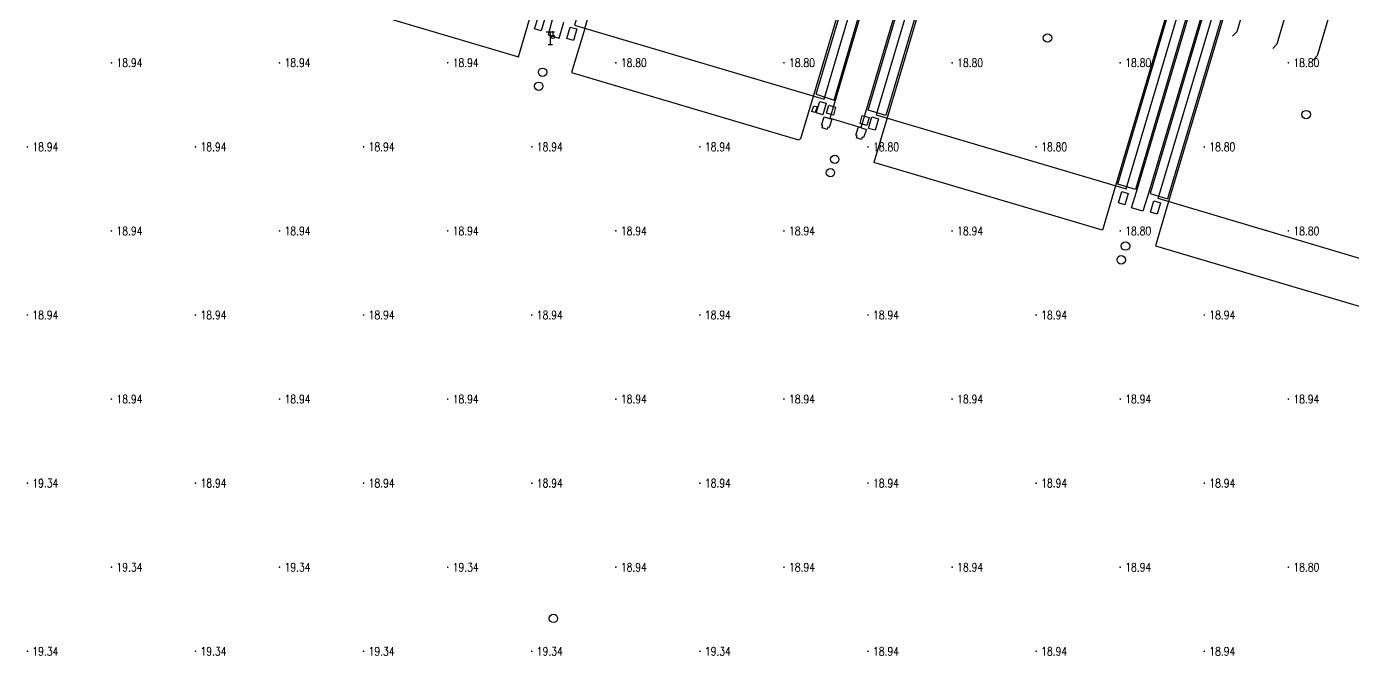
# Model space of a CAD drawing. Extents: x 404846 to 408477, y 3390929 to 3392894.
# Drawn here: x 405681.3 to 405839, y 3391763.9 to 3391838.7 of the extents above; entities that cross this region are included whole.
import ezdxf
from ezdxf.enums import TextEntityAlignment as Align

# ---------------------------------------------------------------- set-up
doc = ezdxf.new("R2010")
doc.units = 0
doc.header["$LTSCALE"] = 0.5
doc.header["$PDSIZE"] = 0.2
doc.layers.get('0').update_dxf_attribs({"linetype": 'CONTINUOUS'})
for name, color, linetype in [('3221', 6, 'CONTINUOUS'), ('DLSS', 4, 'CONTINUOUS'), ('FZTZ', 7, 'CONTINUOUS'), ('GCD', 1, 'CONTINUOUS'), ('GXYZ', 2, 'CONTINUOUS'), ('ZBTZ', 3, 'CONTINUOUS')]:
    doc.layers.add(name, color=color, linetype=linetype)
doc.styles.add('HZ', font='rs.shx', dxfattribs={"width": 0.8, "bigfont": 'hztxt.shx'})
doc.linetypes.add('1161', pattern='A,0,[149,AAA.SHX,S=0.15,R=0,X=0,Y=0],-1.6', length=1.6)

# ---------------------------------------------------------------- blocks, each defined once
blk = doc.blocks.new('GC200')
at = {"linetype": 'Continuous', "const_width": 0.2, "flags": 128}
blk.add_lwpolyline([(-0.1, 0, 1), (0.1, 0, 1)], format="xyb", close=True, dxfattribs=at)
blk = doc.blocks.new('gc063')
for p, q in [((-1, 3), (1, 3)), ((-0.5, 0), (0.5, 0)), ((0, 0), (0, 3)), ((0.6, 3), (0.6, 2.2))]:
    blk.add_line(p, q)
blk.add_circle((0.6, 1.8), 0.4)
blk.add_point((0.6, 3))
blk.add_point((0.6, 3))
blk = doc.blocks.new('gc188')
blk.add_circle((0, 0), 1)

msp = doc.modelspace()

# ---------------------------------------------------------------- linework, layer by layer
at = {"layer": '3221', "color": 6}
for points in [[(405812.06, 3391819.389, 18.742), (405824.646, 3391861.837, 19.077), (405833.059, 3391890.204, 18.908), (405848.63, 3391942.756, 19.147), (405863.416, 3391992.669, 18.859), (405883.655, 3392060.85, 18.859), (405902.681, 3392124.939, 19.255), (405913.812, 3392162.523, 19.067), (405916.975, 3392173.2, 18.935), (405887.252, 3392182.006, 18.935), (405884.088, 3392171.328, 19.067), (405872.96, 3392133.752, 19.255), (405853.937, 3392069.672, 18.859), (405833.698, 3392001.491, 18.859), (405818.907, 3391951.561, 19.147), (405803.336, 3391899.01, 18.908), (405794.925, 3391870.65, 19.077), (405782.339, 3391828.201, 18.742)], [(405815.869, 3391818.237, 18.754), (405823.12, 3391842.63, 18.876), (405829.335, 3391863.678, 19.052), (405836.903, 3391889.232, 18.718), (405871.136, 3392004.651, 18.83), (405880.742, 3392036.86, 18.858), (405920.749, 3392171.995, 18.895), (405950.473, 3392163.195, 18.895), (405910.467, 3392028.06, 18.858), (405900.843, 3391995.791, 18.83), (405866.624, 3391880.417, 18.718), (405859.062, 3391854.887, 19.052), (405852.843, 3391833.824, 18.876), (405845.585, 3391809.404, 18.754)]]:
    msp.add_polyline3d(points, close=True, dxfattribs=at)
msp.add_polyline3d([(405798.048, 3392013.066, 18.827), (405790.477, 3391987.574, 19.026), (405785.553, 3391971.025, 18.83), (405766.908, 3391908.026, 18.793), (405760.813, 3391887.44, 18.793), (405752.57, 3391859.643, 18.621), (405746.423, 3391838.839, 18.751), (405776.152, 3391830.054, 18.751), (405782.299, 3391850.858, 18.621), (405790.536, 3391878.633, 18.793), (405796.633, 3391899.227, 18.793), (405815.278, 3391962.228, 18.83), (405820.192, 3391978.741, 19.026), (405827.764, 3392004.239, 18.827)], dxfattribs=at)
at = {"layer": 'FZTZ', "linetype": 'Continuous', "flags": 128}
for points, elevation in [([(405829.275, 3391851.881), (405825.217, 3391838.058), (405824.73, 3391837.529)], 20.007), ([(405834.05, 3391850.428), (405829.992, 3391836.605), (405829.505, 3391836.076)], 20.007), ([(405838.859, 3391849.029), (405834.801, 3391835.206), (405834.313, 3391834.677)], 19.889)]:
    msp.add_lwpolyline(points, dxfattribs=dict(at, elevation=elevation))
for points, elevation in [([(405774.683, 3391828.6), (405774.893, 3391829.268), (405775.289, 3391829.143), (405775.079, 3391828.476), (405774.683, 3391828.6)], 19.992), ([(405777.232, 3391828.16), (405776.405, 3391828.397), (405776.677, 3391829.346), (405777.504, 3391829.11), (405777.232, 3391828.16)], 19.446), ([(405775.817, 3391826.967), (405776.138, 3391827.952), (405777.051, 3391827.655), (405776.73, 3391826.67), (405776.573, 3391826.721), (405776.483, 3391826.443), (405775.89, 3391826.636), (405775.98, 3391826.914), (405775.817, 3391826.967)], 20.068), ([(405781.232, 3391826.939), (405780.405, 3391827.175), (405780.677, 3391828.125), (405781.504, 3391827.889), (405781.232, 3391826.939)], 19.446), ([(405779.923, 3391825.775), (405780.243, 3391826.76), (405781.157, 3391826.463), (405780.836, 3391825.478), (405780.679, 3391825.529), (405780.589, 3391825.251), (405779.996, 3391825.444), (405780.086, 3391825.722), (405779.923, 3391825.775)], 20.068)]:
    msp.add_lwpolyline(points, close=True, dxfattribs=dict(at, elevation=elevation))
at = {"layer": 'ZBTZ', "linetype": '1161', "flags": 128}
for points, elevation in [([(405780.558, 3391826.677), (405793.704, 3391871.012), (405802.144, 3391899.364)], 18.904), ([(405781.368, 3391828.749), (405793.883, 3391870.959), (405802.326, 3391899.31)], 18.91), ([(405804.408, 3391898.693), (405795.997, 3391870.332), (405783.482, 3391828.122), (405781.368, 3391828.749)], 18.868), ([(405804.594, 3391898.638), (405796.208, 3391870.27), (405783.622, 3391827.821)], 18.909), ([(405831.801, 3391890.577), (405823.393, 3391862.208), (405810.808, 3391819.761)], 18.909), ([(405834.074, 3391889.903), (405825.641, 3391861.541), (405813.164, 3391819.31), (405811.064, 3391819.933), (405823.582, 3391862.152), (405832.023, 3391890.511)], 18.91), ([(405835.669, 3391889.598), (405828.094, 3391864.044), (405821.88, 3391842.997), (405814.63, 3391818.605), (405814.062, 3391816.729), (405812.712, 3391817.138), (405813.285, 3391819.026), (405825.87, 3391861.474), (405834.299, 3391889.836)], 18.849), ([(405835.857, 3391889.543), (405828.285, 3391863.988), (405822.07, 3391842.941), (405814.903, 3391818.827), (405816.995, 3391818.204)], 18.832), ([(405837.974, 3391888.915), (405830.378, 3391863.369), (405824.164, 3391842.32), (405816.995, 3391818.204)], 18.851), ([(405838.159, 3391888.86), (405830.564, 3391863.314), (405824.349, 3391842.265), (405817.098, 3391817.871)], 18.85), ([(405747.671, 3391838.47), (405753.853, 3391859.263)], 18.686), ([(405774.888, 3391830.428), (405781.067, 3391851.223)], 18.686), ([(405775.174, 3391830.631), (405781.289, 3391851.157)], 18.685), ([(405776.851, 3391827.776), (405783.561, 3391850.484)], 18.692), ([(405777.311, 3391829.934), (405783.366, 3391850.541)], 18.685), ([(405714.117, 3391848.43), (405712.576, 3391843.17), (405739.763, 3391835.093)], 18.828), ([(405739.763, 3391835.093), (405741.318, 3391840.379)], 18.803), ([(405743.843, 3391839.632), (405743.294, 3391837.7), (405744.602, 3391837.303), (405745.17, 3391839.21)], 18.762), ([(405747.671, 3391838.47), (405746.105, 3391833.229), (405773.097, 3391825.22), (405773.357, 3391825.368), (405774.888, 3391830.428)], 18.797), ([(405775.174, 3391830.631), (405777.311, 3391829.934)], 18.749), ([(405776.851, 3391827.776), (405780.558, 3391826.677)], 18.745), ([(405783.622, 3391827.821), (405782.052, 3391822.534)], 18.669), ([(405809.252, 3391814.459), (405782.052, 3391822.534)], 18.675), ([(405810.808, 3391819.761), (405809.252, 3391814.459)], 18.748), ([(405817.098, 3391817.871), (405815.562, 3391812.615)], 18.754), ([(405815.562, 3391812.615), (405842.604, 3391804.598), (405842.793, 3391804.771), (405844.331, 3391809.777)], 18.754)]:
    msp.add_lwpolyline(points, dxfattribs=dict(at, elevation=elevation))
for points, elevation in [([(405741.701, 3391838.413), (405742.101, 3391839.773), (405742.871, 3391839.546), (405742.471, 3391838.186), (405741.701, 3391838.413)], 18.661), ([(405745.536, 3391837.275), (405745.936, 3391838.635), (405746.706, 3391838.408), (405746.306, 3391837.048), (405745.536, 3391837.275)], 18.754), ([(405775.208, 3391828.433), (405775.608, 3391829.793), (405776.378, 3391829.567), (405775.977, 3391828.207), (405775.208, 3391828.433)], 18.754), ([(405781.428, 3391826.578), (405781.828, 3391827.937), (405782.598, 3391827.711), (405782.197, 3391826.351), (405781.428, 3391826.578)], 18.754), ([(405811.145, 3391817.717), (405811.545, 3391819.077), (405812.315, 3391818.85), (405811.914, 3391817.491), (405811.145, 3391817.717)], 18.754), ([(405814.97, 3391816.593), (405815.37, 3391817.951), (405816.139, 3391817.724), (405815.739, 3391816.366), (405814.97, 3391816.593)], 18.754)]:
    msp.add_lwpolyline(points, close=True, dxfattribs=dict(at, elevation=elevation))

# ---------------------------------------------------------------- block references
at = {"layer": 'DLSS', "linetype": 'Continuous', "xscale": 0.5, "yscale": 0.5}
msp.add_blockref('gc063', (405743.579, 3391836.566, 18.671), dxfattribs=at)
at = {"layer": 'GCD', "linetype": 'Continuous'}
ref = msp.add_blockref('GC200', (405691.358, 3391834.379, 18.944), dxfattribs=dict(at, xscale=0.5, yscale=0.5, zscale=0.5))
ref.add_attrib('height', '18.94', dxfattribs={"linetype": 'Continuous', "height": 1, "style": 'HZ', "width": 0.8}).set_placement((405691.958, 3391834.379, 18.944), align=Align.MIDDLE_LEFT)
ref = msp.add_blockref('GC200', (405711.358, 3391834.379, 18.944), dxfattribs=dict(at, xscale=0.5, yscale=0.5, zscale=0.5))
ref.add_attrib('height', '18.94', dxfattribs={"linetype": 'Continuous', "height": 1, "style": 'HZ', "width": 0.8}).set_placement((405711.958, 3391834.379, 18.944), align=Align.MIDDLE_LEFT)
ref = msp.add_blockref('GC200', (405731.358, 3391834.379, 18.944), dxfattribs=dict(at, xscale=0.5, yscale=0.5, zscale=0.5))
ref.add_attrib('height', '18.94', dxfattribs={"linetype": 'Continuous', "height": 1, "style": 'HZ', "width": 0.8}).set_placement((405731.958, 3391834.379, 18.944), align=Align.MIDDLE_LEFT)
ref = msp.add_blockref('GC200', (405751.358, 3391834.379, 18.8), dxfattribs=dict(at, xscale=0.5, yscale=0.5, zscale=0.5))
ref.add_attrib('height', '18.80', dxfattribs={"linetype": 'Continuous', "height": 1, "style": 'HZ', "width": 0.8}).set_placement((405751.958, 3391834.379, 18.8), align=Align.MIDDLE_LEFT)
ref = msp.add_blockref('GC200', (405771.358, 3391834.379, 18.8), dxfattribs=dict(at, xscale=0.5, yscale=0.5, zscale=0.5))
ref.add_attrib('height', '18.80', dxfattribs={"linetype": 'Continuous', "height": 1, "style": 'HZ', "width": 0.8}).set_placement((405771.958, 3391834.379, 18.8), align=Align.MIDDLE_LEFT)
ref = msp.add_blockref('GC200', (405791.358, 3391834.379, 18.8), dxfattribs=dict(at, xscale=0.5, yscale=0.5, zscale=0.5))
ref.add_attrib('height', '18.80', dxfattribs={"linetype": 'Continuous', "height": 1, "style": 'HZ', "width": 0.8}).set_placement((405791.958, 3391834.379, 18.8), align=Align.MIDDLE_LEFT)
ref = msp.add_blockref('GC200', (405811.358, 3391834.379, 18.8), dxfattribs=dict(at, xscale=0.5, yscale=0.5, zscale=0.5))
ref.add_attrib('height', '18.80', dxfattribs={"linetype": 'Continuous', "height": 1, "style": 'HZ', "width": 0.8}).set_placement((405811.958, 3391834.379, 18.8), align=Align.MIDDLE_LEFT)
ref = msp.add_blockref('GC200', (405831.358, 3391834.379, 18.8), dxfattribs=dict(at, xscale=0.5, yscale=0.5, zscale=0.5))
ref.add_attrib('height', '18.80', dxfattribs={"linetype": 'Continuous', "height": 1, "style": 'HZ', "width": 0.8}).set_placement((405831.958, 3391834.379, 18.8), align=Align.MIDDLE_LEFT)
ref = msp.add_blockref('GC200', (405681.358, 3391824.379, 18.944), dxfattribs=dict(at, xscale=0.5, yscale=0.5, zscale=0.5))
ref.add_attrib('height', '18.94', dxfattribs={"linetype": 'Continuous', "height": 1, "style": 'HZ', "width": 0.8}).set_placement((405681.958, 3391824.379, 18.944), align=Align.MIDDLE_LEFT)
ref = msp.add_blockref('GC200', (405701.358, 3391824.379, 18.944), dxfattribs=dict(at, xscale=0.5, yscale=0.5, zscale=0.5))
ref.add_attrib('height', '18.94', dxfattribs={"linetype": 'Continuous', "height": 1, "style": 'HZ', "width": 0.8}).set_placement((405701.958, 3391824.379, 18.944), align=Align.MIDDLE_LEFT)
ref = msp.add_blockref('GC200', (405721.358, 3391824.379, 18.944), dxfattribs=dict(at, xscale=0.5, yscale=0.5, zscale=0.5))
ref.add_attrib('height', '18.94', dxfattribs={"linetype": 'Continuous', "height": 1, "style": 'HZ', "width": 0.8}).set_placement((405721.958, 3391824.379, 18.944), align=Align.MIDDLE_LEFT)
ref = msp.add_blockref('GC200', (405741.358, 3391824.379, 18.944), dxfattribs=dict(at, xscale=0.5, yscale=0.5, zscale=0.5))
ref.add_attrib('height', '18.94', dxfattribs={"linetype": 'Continuous', "height": 1, "style": 'HZ', "width": 0.8}).set_placement((405741.958, 3391824.379, 18.944), align=Align.MIDDLE_LEFT)
ref = msp.add_blockref('GC200', (405761.358, 3391824.379, 18.944), dxfattribs=dict(at, xscale=0.5, yscale=0.5, zscale=0.5))
ref.add_attrib('height', '18.94', dxfattribs={"linetype": 'Continuous', "height": 1, "style": 'HZ', "width": 0.8}).set_placement((405761.958, 3391824.379, 18.944), align=Align.MIDDLE_LEFT)
ref = msp.add_blockref('GC200', (405781.358, 3391824.379, 18.8), dxfattribs=dict(at, xscale=0.5, yscale=0.5, zscale=0.5))
ref.add_attrib('height', '18.80', dxfattribs={"linetype": 'Continuous', "height": 1, "style": 'HZ', "width": 0.8}).set_placement((405781.958, 3391824.379, 18.8), align=Align.MIDDLE_LEFT)
ref = msp.add_blockref('GC200', (405801.358, 3391824.379, 18.8), dxfattribs=dict(at, xscale=0.5, yscale=0.5, zscale=0.5))
ref.add_attrib('height', '18.80', dxfattribs={"linetype": 'Continuous', "height": 1, "style": 'HZ', "width": 0.8}).set_placement((405801.958, 3391824.379, 18.8), align=Align.MIDDLE_LEFT)
ref = msp.add_blockref('GC200', (405821.358, 3391824.379, 18.8), dxfattribs=dict(at, xscale=0.5, yscale=0.5, zscale=0.5))
ref.add_attrib('height', '18.80', dxfattribs={"linetype": 'Continuous', "height": 1, "style": 'HZ', "width": 0.8}).set_placement((405821.958, 3391824.379, 18.8), align=Align.MIDDLE_LEFT)
ref = msp.add_blockref('GC200', (405691.358, 3391814.379, 18.944), dxfattribs=dict(at, xscale=0.5, yscale=0.5, zscale=0.5))
ref.add_attrib('height', '18.94', dxfattribs={"linetype": 'Continuous', "height": 1, "style": 'HZ', "width": 0.8}).set_placement((405691.958, 3391814.379, 18.944), align=Align.MIDDLE_LEFT)
ref = msp.add_blockref('GC200', (405711.358, 3391814.379, 18.944), dxfattribs=dict(at, xscale=0.5, yscale=0.5, zscale=0.5))
ref.add_attrib('height', '18.94', dxfattribs={"linetype": 'Continuous', "height": 1, "style": 'HZ', "width": 0.8}).set_placement((405711.958, 3391814.379, 18.944), align=Align.MIDDLE_LEFT)
ref = msp.add_blockref('GC200', (405731.358, 3391814.379, 18.944), dxfattribs=dict(at, xscale=0.5, yscale=0.5, zscale=0.5))
ref.add_attrib('height', '18.94', dxfattribs={"linetype": 'Continuous', "height": 1, "style": 'HZ', "width": 0.8}).set_placement((405731.958, 3391814.379, 18.944), align=Align.MIDDLE_LEFT)
ref = msp.add_blockref('GC200', (405751.358, 3391814.379, 18.944), dxfattribs=dict(at, xscale=0.5, yscale=0.5, zscale=0.5))
ref.add_attrib('height', '18.94', dxfattribs={"linetype": 'Continuous', "height": 1, "style": 'HZ', "width": 0.8}).set_placement((405751.958, 3391814.379, 18.944), align=Align.MIDDLE_LEFT)
ref = msp.add_blockref('GC200', (405771.358, 3391814.379, 18.944), dxfattribs=dict(at, xscale=0.5, yscale=0.5, zscale=0.5))
ref.add_attrib('height', '18.94', dxfattribs={"linetype": 'Continuous', "height": 1, "style": 'HZ', "width": 0.8}).set_placement((405771.958, 3391814.379, 18.944), align=Align.MIDDLE_LEFT)
ref = msp.add_blockref('GC200', (405791.358, 3391814.379, 18.944), dxfattribs=dict(at, xscale=0.5, yscale=0.5, zscale=0.5))
ref.add_attrib('height', '18.94', dxfattribs={"linetype": 'Continuous', "height": 1, "style": 'HZ', "width": 0.8}).set_placement((405791.958, 3391814.379, 18.944), align=Align.MIDDLE_LEFT)
ref = msp.add_blockref('GC200', (405811.358, 3391814.379, 18.8), dxfattribs=dict(at, xscale=0.5, yscale=0.5, zscale=0.5))
ref.add_attrib('height', '18.80', dxfattribs={"linetype": 'Continuous', "height": 1, "style": 'HZ', "width": 0.8}).set_placement((405811.958, 3391814.379, 18.8), align=Align.MIDDLE_LEFT)
ref = msp.add_blockref('GC200', (405831.358, 3391814.379, 18.8), dxfattribs=dict(at, xscale=0.5, yscale=0.5, zscale=0.5))
ref.add_attrib('height', '18.80', dxfattribs={"linetype": 'Continuous', "height": 1, "style": 'HZ', "width": 0.8}).set_placement((405831.958, 3391814.379, 18.8), align=Align.MIDDLE_LEFT)
ref = msp.add_blockref('GC200', (405681.358, 3391804.379, 18.944), dxfattribs=dict(at, xscale=0.5, yscale=0.5, zscale=0.5))
ref.add_attrib('height', '18.94', dxfattribs={"linetype": 'Continuous', "height": 1, "style": 'HZ', "width": 0.8}).set_placement((405681.958, 3391804.379, 18.944), align=Align.MIDDLE_LEFT)
ref = msp.add_blockref('GC200', (405701.358, 3391804.379, 18.944), dxfattribs=dict(at, xscale=0.5, yscale=0.5, zscale=0.5))
ref.add_attrib('height', '18.94', dxfattribs={"linetype": 'Continuous', "height": 1, "style": 'HZ', "width": 0.8}).set_placement((405701.958, 3391804.379, 18.944), align=Align.MIDDLE_LEFT)
ref = msp.add_blockref('GC200', (405721.358, 3391804.379, 18.944), dxfattribs=dict(at, xscale=0.5, yscale=0.5, zscale=0.5))
ref.add_attrib('height', '18.94', dxfattribs={"linetype": 'Continuous', "height": 1, "style": 'HZ', "width": 0.8}).set_placement((405721.958, 3391804.379, 18.944), align=Align.MIDDLE_LEFT)
ref = msp.add_blockref('GC200', (405741.358, 3391804.379, 18.944), dxfattribs=dict(at, xscale=0.5, yscale=0.5, zscale=0.5))
ref.add_attrib('height', '18.94', dxfattribs={"linetype": 'Continuous', "height": 1, "style": 'HZ', "width": 0.8}).set_placement((405741.958, 3391804.379, 18.944), align=Align.MIDDLE_LEFT)
ref = msp.add_blockref('GC200', (405761.358, 3391804.379, 18.944), dxfattribs=dict(at, xscale=0.5, yscale=0.5, zscale=0.5))
ref.add_attrib('height', '18.94', dxfattribs={"linetype": 'Continuous', "height": 1, "style": 'HZ', "width": 0.8}).set_placement((405761.958, 3391804.379, 18.944), align=Align.MIDDLE_LEFT)
ref = msp.add_blockref('GC200', (405781.358, 3391804.379, 18.944), dxfattribs=dict(at, xscale=0.5, yscale=0.5, zscale=0.5))
ref.add_attrib('height', '18.94', dxfattribs={"linetype": 'Continuous', "height": 1, "style": 'HZ', "width": 0.8}).set_placement((405781.958, 3391804.379, 18.944), align=Align.MIDDLE_LEFT)
ref = msp.add_blockref('GC200', (405801.358, 3391804.379, 18.944), dxfattribs=dict(at, xscale=0.5, yscale=0.5, zscale=0.5))
ref.add_attrib('height', '18.94', dxfattribs={"linetype": 'Continuous', "height": 1, "style": 'HZ', "width": 0.8}).set_placement((405801.958, 3391804.379, 18.944), align=Align.MIDDLE_LEFT)
ref = msp.add_blockref('GC200', (405821.358, 3391804.379, 18.944), dxfattribs=dict(at, xscale=0.5, yscale=0.5, zscale=0.5))
ref.add_attrib('height', '18.94', dxfattribs={"linetype": 'Continuous', "height": 1, "style": 'HZ', "width": 0.8}).set_placement((405821.958, 3391804.379, 18.944), align=Align.MIDDLE_LEFT)
ref = msp.add_blockref('GC200', (405691.358, 3391794.379, 18.944), dxfattribs=dict(at, xscale=0.5, yscale=0.5, zscale=0.5))
ref.add_attrib('height', '18.94', dxfattribs={"linetype": 'Continuous', "height": 1, "style": 'HZ', "width": 0.8}).set_placement((405691.958, 3391794.379, 18.944), align=Align.MIDDLE_LEFT)
ref = msp.add_blockref('GC200', (405711.358, 3391794.379, 18.944), dxfattribs=dict(at, xscale=0.5, yscale=0.5, zscale=0.5))
ref.add_attrib('height', '18.94', dxfattribs={"linetype": 'Continuous', "height": 1, "style": 'HZ', "width": 0.8}).set_placement((405711.958, 3391794.379, 18.944), align=Align.MIDDLE_LEFT)
ref = msp.add_blockref('GC200', (405731.358, 3391794.379, 18.944), dxfattribs=dict(at, xscale=0.5, yscale=0.5, zscale=0.5))
ref.add_attrib('height', '18.94', dxfattribs={"linetype": 'Continuous', "height": 1, "style": 'HZ', "width": 0.8}).set_placement((405731.958, 3391794.379, 18.944), align=Align.MIDDLE_LEFT)
ref = msp.add_blockref('GC200', (405751.358, 3391794.379, 18.944), dxfattribs=dict(at, xscale=0.5, yscale=0.5, zscale=0.5))
ref.add_attrib('height', '18.94', dxfattribs={"linetype": 'Continuous', "height": 1, "style": 'HZ', "width": 0.8}).set_placement((405751.958, 3391794.379, 18.944), align=Align.MIDDLE_LEFT)
ref = msp.add_blockref('GC200', (405771.358, 3391794.379, 18.944), dxfattribs=dict(at, xscale=0.5, yscale=0.5, zscale=0.5))
ref.add_attrib('height', '18.94', dxfattribs={"linetype": 'Continuous', "height": 1, "style": 'HZ', "width": 0.8}).set_placement((405771.958, 3391794.379, 18.944), align=Align.MIDDLE_LEFT)
ref = msp.add_blockref('GC200', (405791.358, 3391794.379, 18.944), dxfattribs=dict(at, xscale=0.5, yscale=0.5, zscale=0.5))
ref.add_attrib('height', '18.94', dxfattribs={"linetype": 'Continuous', "height": 1, "style": 'HZ', "width": 0.8}).set_placement((405791.958, 3391794.379, 18.944), align=Align.MIDDLE_LEFT)
ref = msp.add_blockref('GC200', (405811.358, 3391794.379, 18.944), dxfattribs=dict(at, xscale=0.5, yscale=0.5, zscale=0.5))
ref.add_attrib('height', '18.94', dxfattribs={"linetype": 'Continuous', "height": 1, "style": 'HZ', "width": 0.8}).set_placement((405811.958, 3391794.379, 18.944), align=Align.MIDDLE_LEFT)
ref = msp.add_blockref('GC200', (405831.358, 3391794.379, 18.944), dxfattribs=dict(at, xscale=0.5, yscale=0.5, zscale=0.5))
ref.add_attrib('height', '18.94', dxfattribs={"linetype": 'Continuous', "height": 1, "style": 'HZ', "width": 0.8}).set_placement((405831.958, 3391794.379, 18.944), align=Align.MIDDLE_LEFT)
ref = msp.add_blockref('GC200', (405681.358, 3391784.379, 19.336), dxfattribs=dict(at, xscale=0.5, yscale=0.5, zscale=0.5))
ref.add_attrib('height', '19.34', dxfattribs={"linetype": 'Continuous', "height": 1, "style": 'HZ', "width": 0.8}).set_placement((405681.958, 3391784.379, 19.336), align=Align.MIDDLE_LEFT)
ref = msp.add_blockref('GC200', (405701.358, 3391784.379, 18.944), dxfattribs=dict(at, xscale=0.5, yscale=0.5, zscale=0.5))
ref.add_attrib('height', '18.94', dxfattribs={"linetype": 'Continuous', "height": 1, "style": 'HZ', "width": 0.8}).set_placement((405701.958, 3391784.379, 18.944), align=Align.MIDDLE_LEFT)
ref = msp.add_blockref('GC200', (405721.358, 3391784.379, 18.944), dxfattribs=dict(at, xscale=0.5, yscale=0.5, zscale=0.5))
ref.add_attrib('height', '18.94', dxfattribs={"linetype": 'Continuous', "height": 1, "style": 'HZ', "width": 0.8}).set_placement((405721.958, 3391784.379, 18.944), align=Align.MIDDLE_LEFT)
ref = msp.add_blockref('GC200', (405741.358, 3391784.379, 18.944), dxfattribs=dict(at, xscale=0.5, yscale=0.5, zscale=0.5))
ref.add_attrib('height', '18.94', dxfattribs={"linetype": 'Continuous', "height": 1, "style": 'HZ', "width": 0.8}).set_placement((405741.958, 3391784.379, 18.944), align=Align.MIDDLE_LEFT)
ref = msp.add_blockref('GC200', (405761.358, 3391784.379, 18.944), dxfattribs=dict(at, xscale=0.5, yscale=0.5, zscale=0.5))
ref.add_attrib('height', '18.94', dxfattribs={"linetype": 'Continuous', "height": 1, "style": 'HZ', "width": 0.8}).set_placement((405761.958, 3391784.379, 18.944), align=Align.MIDDLE_LEFT)
ref = msp.add_blockref('GC200', (405781.358, 3391784.379, 18.944), dxfattribs=dict(at, xscale=0.5, yscale=0.5, zscale=0.5))
ref.add_attrib('height', '18.94', dxfattribs={"linetype": 'Continuous', "height": 1, "style": 'HZ', "width": 0.8}).set_placement((405781.958, 3391784.379, 18.944), align=Align.MIDDLE_LEFT)
ref = msp.add_blockref('GC200', (405801.358, 3391784.379, 18.944), dxfattribs=dict(at, xscale=0.5, yscale=0.5, zscale=0.5))
ref.add_attrib('height', '18.94', dxfattribs={"linetype": 'Continuous', "height": 1, "style": 'HZ', "width": 0.8}).set_placement((405801.958, 3391784.379, 18.944), align=Align.MIDDLE_LEFT)
ref = msp.add_blockref('GC200', (405821.358, 3391784.379, 18.944), dxfattribs=dict(at, xscale=0.5, yscale=0.5, zscale=0.5))
ref.add_attrib('height', '18.94', dxfattribs={"linetype": 'Continuous', "height": 1, "style": 'HZ', "width": 0.8}).set_placement((405821.958, 3391784.379, 18.944), align=Align.MIDDLE_LEFT)
ref = msp.add_blockref('GC200', (405691.358, 3391774.379, 19.336), dxfattribs=dict(at, xscale=0.5, yscale=0.5, zscale=0.5))
ref.add_attrib('height', '19.34', dxfattribs={"linetype": 'Continuous', "height": 1, "style": 'HZ', "width": 0.8}).set_placement((405691.958, 3391774.379, 19.336), align=Align.MIDDLE_LEFT)
ref = msp.add_blockref('GC200', (405711.358, 3391774.379, 19.336), dxfattribs=dict(at, xscale=0.5, yscale=0.5, zscale=0.5))
ref.add_attrib('height', '19.34', dxfattribs={"linetype": 'Continuous', "height": 1, "style": 'HZ', "width": 0.8}).set_placement((405711.958, 3391774.379, 19.336), align=Align.MIDDLE_LEFT)
ref = msp.add_blockref('GC200', (405731.358, 3391774.379, 19.336), dxfattribs=dict(at, xscale=0.5, yscale=0.5, zscale=0.5))
ref.add_attrib('height', '19.34', dxfattribs={"linetype": 'Continuous', "height": 1, "style": 'HZ', "width": 0.8}).set_placement((405731.958, 3391774.379, 19.336), align=Align.MIDDLE_LEFT)
ref = msp.add_blockref('GC200', (405751.358, 3391774.379, 18.944), dxfattribs=dict(at, xscale=0.5, yscale=0.5, zscale=0.5))
ref.add_attrib('height', '18.94', dxfattribs={"linetype": 'Continuous', "height": 1, "style": 'HZ', "width": 0.8}).set_placement((405751.958, 3391774.379, 18.944), align=Align.MIDDLE_LEFT)
ref = msp.add_blockref('GC200', (405771.358, 3391774.379, 18.944), dxfattribs=dict(at, xscale=0.5, yscale=0.5, zscale=0.5))
ref.add_attrib('height', '18.94', dxfattribs={"linetype": 'Continuous', "height": 1, "style": 'HZ', "width": 0.8}).set_placement((405771.958, 3391774.379, 18.944), align=Align.MIDDLE_LEFT)
ref = msp.add_blockref('GC200', (405791.358, 3391774.379, 18.944), dxfattribs=dict(at, xscale=0.5, yscale=0.5, zscale=0.5))
ref.add_attrib('height', '18.94', dxfattribs={"linetype": 'Continuous', "height": 1, "style": 'HZ', "width": 0.8}).set_placement((405791.958, 3391774.379, 18.944), align=Align.MIDDLE_LEFT)
ref = msp.add_blockref('GC200', (405811.358, 3391774.379, 18.944), dxfattribs=dict(at, xscale=0.5, yscale=0.5, zscale=0.5))
ref.add_attrib('height', '18.94', dxfattribs={"linetype": 'Continuous', "height": 1, "style": 'HZ', "width": 0.8}).set_placement((405811.958, 3391774.379, 18.944), align=Align.MIDDLE_LEFT)
ref = msp.add_blockref('GC200', (405831.358, 3391774.379, 18.8), dxfattribs=dict(at, xscale=0.5, yscale=0.5, zscale=0.5))
ref.add_attrib('height', '18.80', dxfattribs={"linetype": 'Continuous', "height": 1, "style": 'HZ', "width": 0.8}).set_placement((405831.958, 3391774.379, 18.8), align=Align.MIDDLE_LEFT)
ref = msp.add_blockref('GC200', (405681.358, 3391764.379, 19.336), dxfattribs=dict(at, xscale=0.5, yscale=0.5, zscale=0.5))
ref.add_attrib('height', '19.34', dxfattribs={"linetype": 'Continuous', "height": 1, "style": 'HZ', "width": 0.8}).set_placement((405681.958, 3391764.379, 19.336), align=Align.MIDDLE_LEFT)
ref = msp.add_blockref('GC200', (405701.358, 3391764.379, 19.336), dxfattribs=dict(at, xscale=0.5, yscale=0.5, zscale=0.5))
ref.add_attrib('height', '19.34', dxfattribs={"linetype": 'Continuous', "height": 1, "style": 'HZ', "width": 0.8}).set_placement((405701.958, 3391764.379, 19.336), align=Align.MIDDLE_LEFT)
ref = msp.add_blockref('GC200', (405721.358, 3391764.379, 19.336), dxfattribs=dict(at, xscale=0.5, yscale=0.5, zscale=0.5))
ref.add_attrib('height', '19.34', dxfattribs={"linetype": 'Continuous', "height": 1, "style": 'HZ', "width": 0.8}).set_placement((405721.958, 3391764.379, 19.336), align=Align.MIDDLE_LEFT)
ref = msp.add_blockref('GC200', (405741.358, 3391764.379, 19.336), dxfattribs=dict(at, xscale=0.5, yscale=0.5, zscale=0.5))
ref.add_attrib('height', '19.34', dxfattribs={"linetype": 'Continuous', "height": 1, "style": 'HZ', "width": 0.8}).set_placement((405741.958, 3391764.379, 19.336), align=Align.MIDDLE_LEFT)
ref = msp.add_blockref('GC200', (405761.358, 3391764.379, 19.336), dxfattribs=dict(at, xscale=0.5, yscale=0.5, zscale=0.5))
ref.add_attrib('height', '19.34', dxfattribs={"linetype": 'Continuous', "height": 1, "style": 'HZ', "width": 0.8}).set_placement((405761.958, 3391764.379, 19.336), align=Align.MIDDLE_LEFT)
ref = msp.add_blockref('GC200', (405781.358, 3391764.379, 18.944), dxfattribs=dict(at, xscale=0.5, yscale=0.5, zscale=0.5))
ref.add_attrib('height', '18.94', dxfattribs={"linetype": 'Continuous', "height": 1, "style": 'HZ', "width": 0.8}).set_placement((405781.958, 3391764.379, 18.944), align=Align.MIDDLE_LEFT)
ref = msp.add_blockref('GC200', (405801.358, 3391764.379, 18.944), dxfattribs=dict(at, xscale=0.5, yscale=0.5, zscale=0.5))
ref.add_attrib('height', '18.94', dxfattribs={"linetype": 'Continuous', "height": 1, "style": 'HZ', "width": 0.8}).set_placement((405801.958, 3391764.379, 18.944), align=Align.MIDDLE_LEFT)
ref = msp.add_blockref('GC200', (405821.358, 3391764.379, 18.944), dxfattribs=dict(at, xscale=0.5, yscale=0.5, zscale=0.5))
ref.add_attrib('height', '18.94', dxfattribs={"linetype": 'Continuous', "height": 1, "style": 'HZ', "width": 0.8}).set_placement((405821.958, 3391764.379, 18.944), align=Align.MIDDLE_LEFT)
at = {"layer": 'GXYZ', "linetype": 'Continuous', "xscale": 0.5, "yscale": 0.5}
for p in [(405802.703, 3391837.326, 18.705), (405742.647, 3391833.257, 18.542), (405742.183, 3391831.594, 18.592), (405833.476, 3391828.213, 18.717), (405777.403, 3391822.895, 18.79), (405776.881, 3391821.313, 18.75), (405811.982, 3391812.581, 18.79), (405811.481, 3391810.942, 18.79), (405743.929, 3391768.284, 19.149)]:
    msp.add_blockref('gc188', p, dxfattribs=at)

doc.saveas('drawing.dxf')
